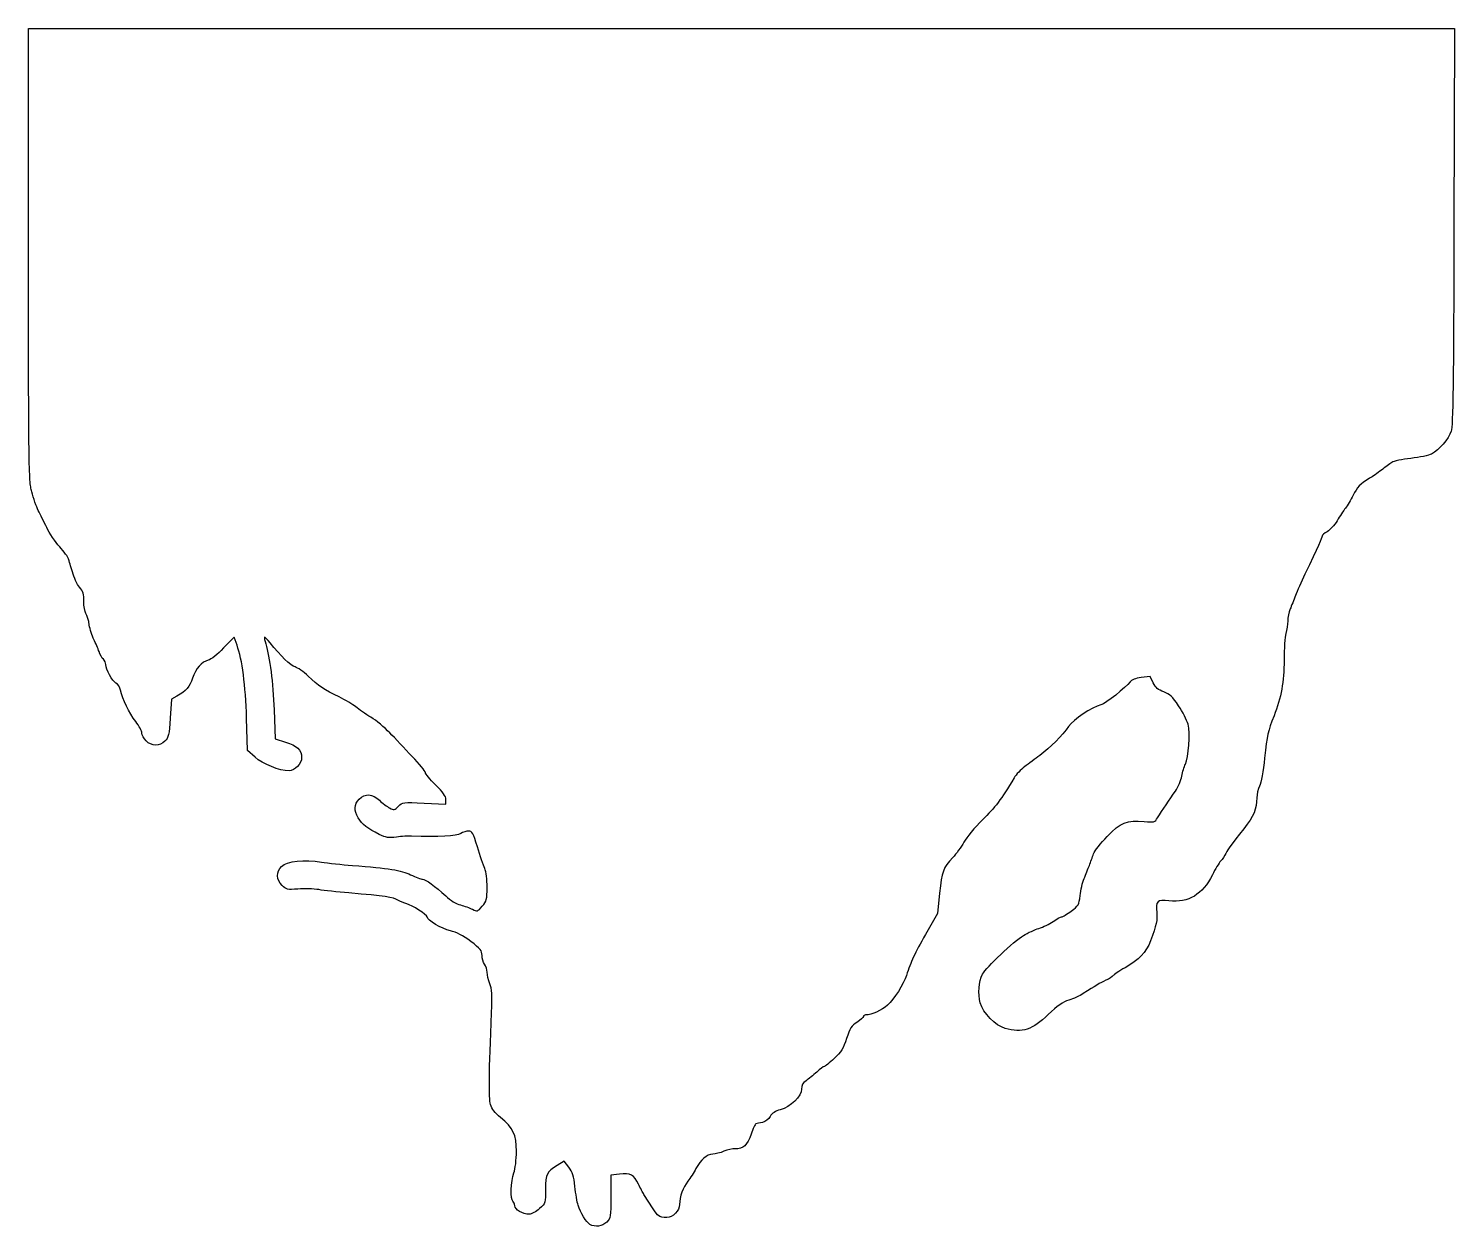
# Model space of a CAD drawing. Extents: x 96 to 760, y 239 to 798.
import ezdxf

# ---------------------------------------------------------------- set-up
doc = ezdxf.new("R2010")
doc.units = 0
doc.layers.add('Layer_1', color=7, linetype='CONTINUOUS')

msp = doc.modelspace()

# ---------------------------------------------------------------- linework, layer by layer
at = {"layer": 'Layer_1', "color": 7}
for points in [[(96.013752, 692.657128), (96.000152, 797.657139), (428.02576, 797.657139), (760.05136, 797.657139), (759.801384, 705.457128)], [(193.100176, 510.51868), (191.712736, 514.377016), (186.856368, 509.263456)], [(619.754848, 493.020976), (618.309528, 495.971016), (614.154848, 495.485856)], [(165.079224, 486.846848), (162.558448, 485.40576), (161.983136, 476.598992)], [(210.32352, 480.488032), (210.8, 466.918936), (215.6, 465.480312)], [(201.502256, 458.363904), (198, 461.469568), (197.538296, 476.563344)], [(280.28412, 437.061224), (290.4, 436.624352), (290.4, 438.721608)], [(520.305144, 395.064872), (519.328952, 385.672624), (513.724704, 375.864872)], [(347.64044, 267.533), (345.46148, 270.38976), (342.130744, 268.336608)], [(371.260016, 264.315096), (367.20016, 263.834264), (367.20016, 253.909328)], [(357.462352, 240.886408), (357.462192, 240.886408)]]:
    msp.add_lwpolyline(points, dxfattribs=at)
for points in [[(759.801384, 705.457128), (759.604864, 632.971328), (759.331424, 612.603568), (758.522552, 610.200512)], [(97.488792, 582.032704), (96.109992, 587.339376), (96.026632, 593.58928), (96.013752, 692.657128)], [(758.522552, 610.200512), (757.32476, 606.64204), (752.729712, 601.275488), (749.411264, 599.559456)], [(749.411264, 599.559456), (748.14124, 598.902696), (743.794184, 598.001176), (739.751144, 597.556072)], [(726.00016, 592.079), (724.24016, 590.743984), (721.774704, 589.022928), (720.521368, 588.254416)], [(730.80016, 595.626536), (729.92016, 595.0104), (727.76016, 593.414008), (726.00016, 592.079)], [(739.751144, 597.556072), (735.708104, 597.11096), (731.68016, 596.242672), (730.80016, 595.626536)], [(720.521368, 588.254416), (716.023736, 585.496608), (714.743352, 584.175696), (712.8548, 580.345216)], [(100.565112, 573.232704), (99.676872, 574.979272), (98.292552, 578.939272), (97.488792, 582.032704)], [(712.8548, 580.345216), (711.80048, 578.206776), (710.186872, 575.517072), (709.269008, 574.368104)], [(104.490072, 565.298432), (103.219592, 567.91572), (101.453432, 571.486144), (100.565112, 573.232704)], [(709.269008, 574.368104), (708.351144, 573.219136), (706.608248, 570.591296), (705.395904, 568.528456)], [(110.521112, 556.37704), (108.474552, 558.66652), (105.760552, 562.681144), (104.490072, 565.298432)], [(705.395904, 568.528456), (704.183568, 566.465616), (702.11584, 564.16568), (700.80096, 563.417488)], [(698.405216, 561.32036), (698.400416, 560.596824), (696.498032, 556.385968), (690.426016, 543.657136)], [(700.80096, 563.417488), (699.486088, 562.669296), (698.408, 561.725584), (698.405216, 561.32036)], [(114.675832, 550.735744), (114.437352, 551.548984), (112.567752, 554.087568), (110.521112, 556.37704)], [(116.414152, 544.64784), (115.696552, 547.182952), (114.914312, 549.922512), (114.675832, 550.735744)], [(119.794232, 537.572224), (118.652792, 538.928704), (117.131832, 542.112728), (116.414152, 544.64784)], [(690.426016, 543.657136), (688.746872, 540.137136), (686.757792, 535.637136), (686.00584, 533.657136)], [(121.774792, 530.98152), (121.851592, 534.336416), (121.482312, 535.566048), (119.794232, 537.572224)], [(686.00584, 533.657136), (685.253888, 531.677136), (684.134992, 528.87492), (683.519408, 527.429992)], [(122.722712, 525.257136), (122.149272, 526.137136), (121.722712, 528.713112), (121.774792, 530.98152)], [(124.316152, 519.960568), (124.013112, 521.99368), (123.296072, 524.377136), (122.722712, 525.257136)], [(683.519408, 527.429992), (682.903824, 525.985064), (682.40016, 523.462688), (682.40016, 521.824712)], [(126.415912, 513.225984), (125.563992, 514.896888), (124.619112, 517.927448), (124.316152, 519.960568)], [(682.40016, 521.824712), (682.40016, 520.186736), (682.014736, 517.588952), (681.543664, 516.051856)], [(128.823272, 507.586544), (128.351112, 509.017328), (127.267752, 511.55508), (126.415912, 513.225984)], [(205.909456, 514.233264), (205.754304, 514.078112), (206.00216, 512.715008), (206.46024, 511.204152)], [(208.495776, 511.606496), (207.228456, 513.206368), (206.064616, 514.388416), (205.909456, 514.233264)], [(220.190272, 500.438288), (218.121504, 500.95752), (213.2336, 505.625448), (208.495776, 511.606496)], [(681.543664, 516.051856), (681.072592, 514.51476), (680.68792, 508.937136), (680.68884, 503.657136)], [(130.840952, 504.023176), (130.203432, 504.552248), (129.295512, 506.155768), (128.823272, 507.586544)], [(186.856368, 509.263456), (183.99956, 506.255344), (181.034848, 503.915504), (179.655928, 503.580624)], [(197.538296, 476.563344), (197.063904, 492.071888), (195.53944, 503.735312), (193.100176, 510.51868)], [(206.46024, 511.204152), (208.420744, 504.738008), (209.879168, 493.142408), (210.32352, 480.488032)], [(131.999992, 501.527312), (131.999992, 502.37096), (131.478392, 503.494104), (130.840952, 504.023176)], [(136.737592, 492.890536), (134.975832, 493.8334), (131.999992, 499.258432), (131.999992, 501.527312)], [(179.655928, 503.580624), (176.610176, 502.84096), (173.962384, 499.772736), (172.399552, 495.17204)], [(226.216952, 496.179648), (224.07716, 498.227024), (221.365152, 500.143416), (220.190272, 500.438288)], [(680.68884, 503.657136), (680.69044, 493.531392), (679.35612, 486.101248), (676.01912, 477.657128)], [(138.817832, 489.576008), (138.516472, 490.947944), (137.580392, 492.439488), (136.737592, 492.890536)], [(172.399552, 495.17204), (171.08664, 491.307064), (169.2728, 489.244232), (165.079224, 486.846848)], [(240.715096, 486.455792), (233.889928, 489.70488), (230.86032, 491.736824), (226.216952, 496.179648)], [(608.974848, 493.557544), (607.07264, 490.880136), (597.538752, 483.2722), (595.41908, 482.740192)], [(614.154848, 495.485856), (611.479872, 495.173496), (609.634992, 494.486712), (608.974848, 493.557544)], [(624.641304, 488.815664), (622.05448, 489.759296), (620.841336, 490.803328), (619.754848, 493.020976)], [(145.911592, 475.027304), (142.847512, 479.041448), (139.725032, 485.445344), (138.817832, 489.576008)], [(248.422792, 481.838944), (246.996856, 483.038952), (243.5284, 485.116528), (240.715096, 486.455792)], [(631.560768, 482.40876), (628.773264, 486.537248), (627.399008, 487.809704), (624.641304, 488.815664)], [(255.453584, 476.988736), (253.012576, 478.456352), (249.84872, 480.638944), (248.422792, 481.838944)], [(595.41908, 482.740192), (591.06012, 481.646168), (582.7586, 476.125632), (580.379288, 472.738696)], [(635.968704, 473.789408), (635.457424, 475.696656), (633.473856, 479.57536), (631.560768, 482.40876)], [(148.8, 469.61384), (148.8, 470.510032), (147.500232, 472.946096), (145.911592, 475.027304)], [(161.983136, 476.598992), (161.477864, 468.864448), (161.180448, 467.564848), (159.540272, 465.924672)], [(264.198856, 469.788736), (261.82996, 472.28112), (257.894584, 475.52112), (255.453584, 476.988736)], [(580.379288, 472.738696), (577.390184, 468.483728), (571.80872, 462.894032), (566.917576, 459.257128)], [(634.719064, 455.141104), (636.317072, 458.292048), (637.078216, 469.650552), (635.968704, 473.789408)], [(676.01912, 477.657128), (673.145032, 470.384384), (672.812832, 468.886824), (671.644104, 457.934464)], [(150.763632, 466.020768), (149.683632, 467.100768), (148.8, 468.717648), (148.8, 469.61384)], [(159.540272, 465.924672), (157.039472, 463.423872), (153.3198, 463.4646), (150.763632, 466.020768)], [(215.6, 465.480312), (220.993056, 463.863944), (223.2, 461.7882), (223.2, 458.332136)], [(274.652976, 458.799688), (271.272112, 462.35128), (266.56776, 467.296352), (264.198856, 469.788736)], [(217.320632, 452.057128), (213.055592, 452.057128), (204.9864, 455.274312), (201.502256, 458.363904)], [(223.2, 458.332136), (223.2, 455.439136), (220.031224, 452.057128), (217.320632, 452.057128)], [(280.8, 451.291992), (280.8, 451.869632), (278.03384, 455.248096), (274.652976, 458.799688)], [(566.917576, 459.257128), (564.84648, 457.717128), (561.699016, 455.377128), (559.923208, 454.057128)], [(559.923208, 454.057128), (558.1474, 452.737128), (555.908248, 450.348216), (554.947312, 448.748424)], [(633.097456, 449.59512), (633.399112, 451.4816), (634.12884, 453.977296), (634.719064, 455.141104)], [(671.644104, 457.934464), (671.019816, 452.084112), (669.961528, 446.329448), (669.260696, 444.974192)], [(285.6, 445.530312), (282.96, 448.1216), (280.8, 450.71436), (280.8, 451.291992)], [(290.4, 438.721608), (290.4, 440.228104), (289.047912, 442.146016), (285.6, 445.530312)], [(554.947312, 448.748424), (548.935728, 438.7402), (546.096624, 434.966016), (540.285104, 429.257128)], [(630.074568, 442.643408), (631.435496, 444.580376), (632.795792, 447.70864), (633.097456, 449.59512)], [(669.260696, 444.974192), (668.5674, 443.633504), (667.998152, 441.168704), (667.995696, 439.496856)], [(249.548928, 430.13976), (247.45108, 433.534152), (247.592648, 436.522504), (249.96364, 438.893488)], [(249.96364, 438.893488), (252.74408, 441.673936), (256.156216, 441.487064), (259.40728, 438.376296)], [(259.40728, 438.376296), (260.83328, 437.01184), (262.97312, 435.39132), (264.162488, 434.775152)], [(621.797088, 430.22844), (623.970976, 433.696696), (627.361744, 438.782328), (630.074568, 442.643408)], [(667.995696, 439.496856), (667.987696, 434.316392), (666.535336, 430.831664), (662.010976, 425.141344)], [(264.162488, 434.775152), (266.152624, 433.744128), (266.478136, 433.807992), (268.246608, 435.576464)], [(268.246608, 435.576464), (270.125376, 437.455224), (270.393912, 437.488352), (280.28412, 437.061224)], [(259.332792, 422.490552), (254.089832, 425.08888), (251.343592, 427.235936), (249.548928, 430.13976)], [(540.285104, 429.257128), (536.701816, 425.737128), (532.77476, 421.057128), (531.558304, 418.857128)], [(598.259032, 421.508168), (604.448488, 428.03864), (607.643392, 429.33008), (615.565856, 428.503896)], [(615.565856, 428.503896), (620.224552, 428.018072), (620.450904, 428.08072), (621.797088, 430.22844)], [(662.010976, 425.141344), (655.881208, 417.431888), (654.78252, 415.927784), (653.622216, 413.657128)], [(267.332792, 421.220552), (263.7406, 420.732376), (262.47512, 420.933272), (259.332792, 422.490552)], [(274.4, 421.70164), (272.86, 421.75596), (269.67976, 421.539504), (267.332792, 421.220552)], [(297.26804, 422.828144), (295.53132, 421.6902), (286.846088, 421.262352), (274.4, 421.70164)], [(300.971856, 424.055392), (299.966376, 424.056192), (298.299656, 423.504088), (297.26804, 422.828144)], [(305.047944, 416.655392), (303.068248, 423.170816), (302.581848, 424.053872), (300.971856, 424.055392)], [(531.558304, 418.857128), (530.341848, 416.657128), (528.005672, 413.417128), (526.3668, 411.657128)], [(591.983328, 413.364944), (592.497344, 414.74424), (595.321408, 418.408688), (598.259032, 421.508168)], [(308.447944, 406.629984), (307.814312, 408.074912), (306.284312, 412.586344), (305.047944, 416.655392)], [(590.01464, 408.057128), (590.5834, 409.597128), (591.469304, 411.985648), (591.983328, 413.364944)], [(653.622216, 413.657128), (653.06012, 412.557128), (651.949728, 410.937128), (651.15468, 410.057128)], [(214.073504, 398.710896), (211.405728, 401.378672), (211.32136, 405.051216), (213.86932, 407.599176)], [(213.86932, 407.599176), (216.299928, 410.029784), (224.49624, 410.923496), (232.4, 409.619736)], [(232.4, 409.619736), (235.48, 409.111672), (241.96, 408.394376), (246.8, 408.025728)], [(246.8, 408.025728), (264.037744, 406.712808), (269.41528, 405.860712), (273.923792, 403.72784)], [(309.567488, 397.829984), (309.586928, 401.522816), (309.137144, 405.058336), (308.447944, 406.629984)], [(526.3668, 411.657128), (521.945592, 406.90916), (521.373408, 405.342952), (520.305144, 395.064872)], [(587.589488, 401.902904), (588.354568, 403.747728), (589.44588, 406.517128), (590.01464, 408.057128)], [(651.15468, 410.057128), (650.359632, 409.177128), (648.624136, 406.266648), (647.298008, 403.589392)], [(221.473504, 397.056848), (216.530328, 396.667576), (215.997784, 396.786616), (214.073504, 398.710896)], [(273.923792, 403.72784), (276.331208, 402.588952), (278.80524, 401.657128), (279.42164, 401.657128)], [(279.42164, 401.657128), (280.820976, 401.657128), (285.462336, 398.314696), (290.275736, 393.840664)], [(585.699304, 393.967584), (585.973832, 396.487192), (586.824416, 400.05808), (587.589488, 401.902904)], [(647.298008, 403.589392), (642.786856, 394.482), (636.192168, 390.576192), (627.068872, 391.608376)], [(231.2, 396.753528), (228.78, 397.151056), (224.40308, 397.287544), (221.473504, 397.056848)], [(245.2, 395.2268), (239.92, 395.668968), (233.62, 396.356), (231.2, 396.753528)], [(268, 391.935448), (265.954808, 393.252512), (262.05844, 393.814984), (245.2, 395.2268)], [(272.172104, 390.144064), (270.977448, 390.420936), (269.1, 391.227064), (268, 391.935448)], [(290.275736, 393.840664), (292.498704, 391.774416), (295.225632, 390.113624), (297.175672, 389.638368)], [(307.284312, 389.027288), (309.321448, 391.407624), (309.538056, 392.242768), (309.567488, 397.829984)], [(581.60016, 386.77492), (584.972736, 389.221512), (585.231696, 389.675896), (585.699304, 393.967584)], [(627.068872, 391.608376), (621.687672, 392.217184), (620.804376, 391.3634), (621.394936, 386.123992)], [(281.6, 384.069656), (281.6, 385.089512), (274.644256, 389.571104), (272.172104, 390.144064)], [(297.175672, 389.638368), (298.949048, 389.20616), (301.442576, 388.300144), (302.716824, 387.624992)], [(302.716824, 387.624992), (304.97296, 386.4296), (305.092616, 386.466336), (307.284312, 389.027288)], [(577.1118, 384.11024), (577.6004, 384.13944), (579.62016, 385.33856), (581.60016, 386.77492)], [(621.394936, 386.123992), (621.7854, 382.659768), (621.24232, 380.19872), (618.479304, 372.911432)], [(292.434096, 377.579568), (288.479808, 378.464496), (281.6, 382.5858), (281.6, 384.069656)], [(559.38764, 375.474424), (561.407896, 376.693944), (564.622184, 378.166792), (566.530496, 378.747432)], [(566.530496, 378.747432), (568.438816, 379.328064), (571.4004, 380.76028), (573.1118, 381.930128)], [(573.1118, 381.930128), (574.8232, 383.099976), (576.6232, 384.081032), (577.1118, 384.11024)], [(301.919696, 372.68408), (298.352648, 375.355416), (295.274928, 376.943816), (292.434096, 377.579568)], [(307.2, 366.14632), (307.2, 368.397152), (306.520288, 369.238728), (301.919696, 372.68408)], [(513.724704, 375.864872), (508.68236, 367.04048), (506.915008, 363.245728), (504.861232, 356.83368)], [(540.284616, 357.41412), (541.87784, 360.468432), (554.858168, 372.74024), (559.38764, 375.474424)], [(618.479304, 372.911432), (616.445656, 367.547824), (613.096408, 364.007888), (606.638376, 360.396352)], [(308.37456, 362.010032), (307.728552, 362.864128), (307.2, 364.725456), (307.2, 366.14632)], [(309.57456, 358.27332), (309.56056, 359.474416), (309.02056, 361.155936), (308.37456, 362.010032)], [(606.638376, 360.396352), (603.906048, 358.868344), (601.430264, 357.22944), (601.136632, 356.754344)], [(310.847168, 352.972528), (310.161224, 354.686864), (309.588552, 357.072224), (309.57456, 358.27332)], [(311.648344, 339.556336), (312.005432, 347.802512), (311.845728, 350.47688), (310.847168, 352.972528)], [(504.861232, 356.83368), (503.569584, 352.801064), (499.034144, 345.693328), (496.00816, 342.959528)], [(539.198208, 344.058528), (538.088072, 348.174616), (538.572688, 354.132256), (540.284616, 357.41412)], [(597.701464, 354.560416), (594.849208, 353.252792), (592.779904, 352.030344), (587.18008, 348.344896)], [(601.136632, 356.754344), (600.843008, 356.27924), (599.297184, 355.291976), (597.701464, 354.560416)], [(580.494976, 345.325696), (577.611064, 344.457768), (575.172528, 342.749304), (570.888488, 338.595304)], [(587.18008, 348.344896), (585.629032, 347.324096), (582.620736, 345.965456), (580.494976, 345.325696)], [(311.162464, 296.69324), (310.31584, 299.544328), (310.457736, 312.062272), (311.648344, 339.556336)], [(496.00816, 342.959528), (493.269072, 340.484928), (488.706568, 338.47456), (485.80016, 338.461592)], [(550.80016, 332.151928), (546.316808, 333.39308), (540.45124, 339.412672), (539.198208, 344.058528)], [(481.793752, 334.979336), (479.254736, 333.376528), (478.506096, 332.208208), (476.978192, 327.464216)], [(484.80016, 337.66716), (484.80016, 337.23268), (483.44728, 336.02316), (481.793752, 334.979336)], [(485.80016, 338.461592), (485.25016, 338.459192), (484.80016, 338.101648), (484.80016, 337.66716)], [(570.888488, 338.595304), (563.54708, 331.476736), (558.771864, 329.945072), (550.80016, 332.151928)], [(476.978192, 327.464216), (475.50392, 322.88676), (474.437824, 321.162992), (471.218864, 318.15204)], [(466.601104, 314.457128), (466.23392, 314.457128), (464.633432, 313.287128), (463.044456, 311.857128)], [(471.218864, 318.15204), (469.04628, 316.11984), (466.968288, 314.457128), (466.601104, 314.457128)], [(458.077792, 307.819784), (456.59488, 306.793872), (456.00016, 305.670672), (456.00016, 303.895912)], [(463.044456, 311.857128), (461.455488, 310.427128), (459.22048, 308.61032), (458.077792, 307.819784)], [(456.00016, 303.895912), (456.00016, 300.595776), (450.807064, 295.573784), (446.089848, 294.31212)], [(315.726528, 290.710632), (313.322696, 292.680392), (311.73676, 294.759256), (311.162464, 296.69324)], [(446.089848, 294.31212), (443.751152, 293.686616), (442.278424, 292.697104), (441.394888, 291.15764)], [(323.2, 274.973608), (323.2, 282.82392), (321.829576, 285.709648), (315.726528, 290.710632)], [(434.775368, 287.682648), (434.321728, 287.550184), (433.31184, 285.415528), (432.531168, 282.938952)], [(437.853848, 288.419024), (436.61432, 288.14648), (435.229, 287.815112), (434.775368, 287.682648)], [(441.394888, 291.15764), (440.65448, 289.86756), (439.15004, 288.704032), (437.853848, 288.419024)], [(432.531168, 282.938952), (430.957872, 277.947864), (428.628704, 275.822152), (425.04188, 276.103848)], [(322, 264.857128), (322.70124, 266.844656), (323.2, 271.0494), (323.2, 274.973608)], [(414.625856, 273.631848), (411.919008, 273.601128), (408.94492, 271.034248), (406.80016, 266.877696)], [(419.825856, 274.96852), (418.189984, 274.247256), (415.849984, 273.645752), (414.625856, 273.631848)], [(425.04188, 276.103848), (423.808936, 276.20068), (421.46172, 275.689776), (419.825856, 274.96852)], [(342.130744, 268.336608), (337.180592, 265.285224), (336.8, 264.49716), (336.8, 257.298688)], [(350.470488, 258.56668), (349.960048, 263.356472), (349.348712, 265.293344), (347.64044, 267.533)], [(406.80016, 266.877696), (405.92016, 265.172256), (404.215144, 262.53672), (403.01124, 261.020952)], [(321.6, 251.657128), (320.384024, 252.408648), (320.644856, 261.01624), (322, 264.857128)], [(380.078784, 259.657128), (378.067872, 263.943672), (376.246544, 264.905672), (371.260016, 264.315096)], [(382.580592, 254.857128), (382.030256, 255.737128), (380.904448, 257.897128), (380.078784, 259.657128)], [(403.01124, 261.020952), (400.688968, 258.097112), (399.211976, 253.90656), (399.204624, 250.220768)], [(336.8, 257.298688), (336.8, 250.935344), (336.76088, 250.810144), (333.973072, 248.251592)], [(351.913088, 249.828744), (351.47776, 251.274352), (350.828592, 255.206424), (350.470488, 258.56668)], [(367.20016, 253.909328), (367.20016, 244.438416), (367.110336, 243.894576), (365.23652, 242.020768)], [(393.301952, 244.057128), (389.372344, 244.057128), (389.270648, 244.159568), (382.580592, 254.857128)], [(322.4, 249.630456), (322.4, 250.473192), (322.04, 251.385192), (321.6, 251.657128)], [(329.133344, 245.657128), (326.134688, 245.657128), (322.4, 247.86096), (322.4, 249.630456)], [(333.973072, 248.251592), (332.350176, 246.762152), (330.288864, 245.657128), (329.133344, 245.657128)], [(357.462192, 240.886408), (355.758592, 241.880464), (352.937672, 246.426352), (351.913088, 249.828744)], [(399.204624, 250.220768), (399.199024, 247.43212), (395.966968, 244.057128), (393.301952, 244.057128)], [(365.23652, 242.020768), (363.187928, 239.972168), (359.861064, 239.486736), (357.462352, 240.886408)]]:
    msp.add_open_spline(points, degree=3, dxfattribs=at)

doc.saveas('drawing.dxf')
